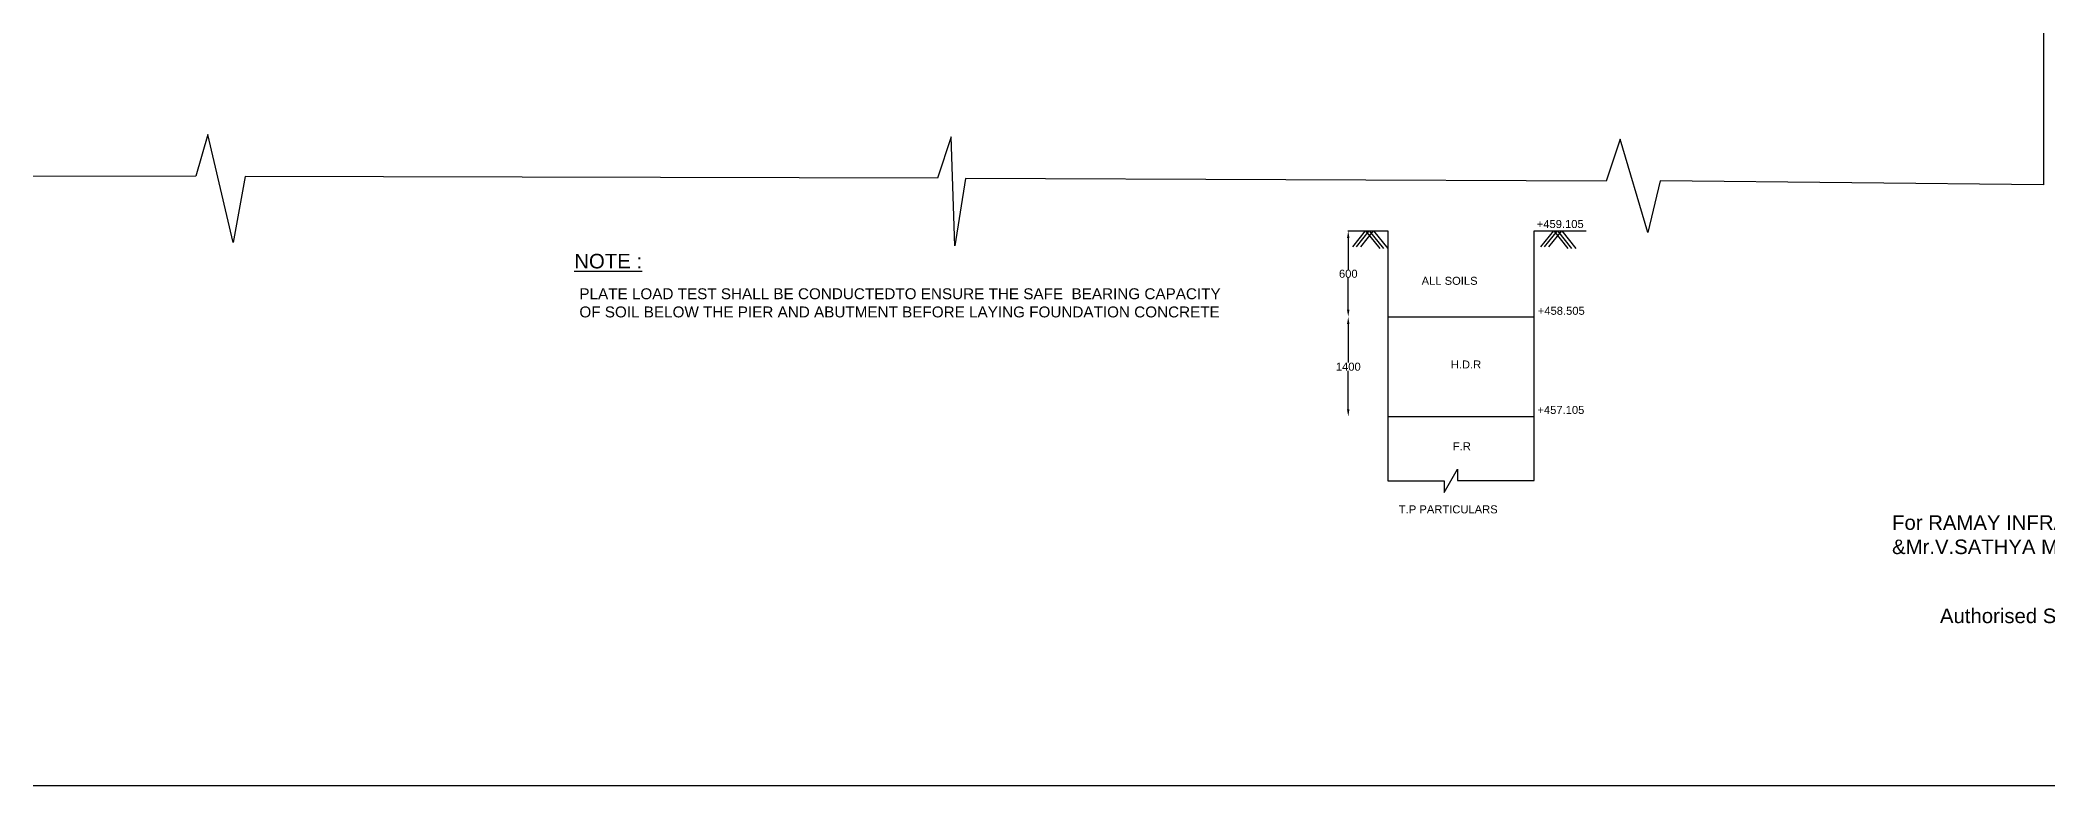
# Model space of a CAD drawing. Header units: inches. Extents: x 3910 to 36465, y 2 to 22749.
# Drawn here: x 15726 to 29522, y 2 to 5128 of the extents above; entities that cross this region are included whole.
import ezdxf

# ---------------------------------------------------------------- set-up
doc = ezdxf.new("R2010")
doc.units = ezdxf.units.IN
doc.header["$MEASUREMENT"] = 0
doc.layers.add('DIMENSIONS', color=7, linetype='Continuous')
doc.styles.get("Standard").update_dxf_attribs({"font": 'arial.ttf', "height": 55})
doc.dimstyles.get("Standard").update_dxf_attribs({"dimtxt": 55, "dimasz": 50, "dimexe": 0.18, "dimexo": 0.0625, "dimgap": 0.09, "dimtad": 0, "dimtih": 1, "dimtoh": 1, "dimdec": 4, "dimzin": 0, "dimdsep": 46, "dimtxsty": 'Standard', "dimcen": 0.09, "dimse1": 1, "dimse2": 1, "dimadec": 0, "dimazin": 0, "dimtfac": 1, "dimtdec": 4, "dimtofl": 0, "dimtmove": 0, "dimatfit": 3, "dimfxl": 1, "dimtolj": 1, "dimtzin": 0, "dimarcsym": 0})

# ---------------------------------------------------------------- blocks, each defined once
blk = doc.blocks.new('*D162')
at = {"layer": 'Defpoints', "color": 0, "transparency": 16777216}
for p in [(24987, 3817), (24715, 3226), (24987, 3226)]:
    blk.add_point(p, dxfattribs=at)
at = {"layer": 'DIMENSIONS', "color": 0, "lineweight": -2, "transparency": 16777216}
for p, q in [((24715, 3767), (24715, 3550)), ((24715, 3276), (24715, 3494))]:
    blk.add_line(p, q, dxfattribs=at)
at = {"layer": 'DIMENSIONS', "color": 0, "transparency": 16777216}
for points in [[(24706, 3767), (24723, 3767), (24715, 3817)], [(24706, 3276), (24723, 3276), (24715, 3226)]]:
    blk.add_solid(points, dxfattribs=at)
at = {"layer": 'DIMENSIONS', "color": 0, "transparency": 16777216, "insert": (24715, 3522), "char_height": 55, "attachment_point": 5}
blk.add_mtext('\\A1;600', dxfattribs=at)
blk = doc.blocks.new('*D163')
at = {"layer": 'Defpoints', "color": 0, "transparency": 16777216}
for p in [(24987, 3226), (24715, 2540), (24987, 2540)]:
    blk.add_point(p, dxfattribs=at)
at = {"layer": 'DIMENSIONS', "color": 0, "lineweight": -2, "transparency": 16777216}
for p, q in [((24715, 3176), (24715, 2912)), ((24715, 2590), (24715, 2855))]:
    blk.add_line(p, q, dxfattribs=at)
at = {"layer": 'DIMENSIONS', "color": 0, "transparency": 16777216}
for points in [[(24706, 3176), (24723, 3176), (24715, 3226)], [(24706, 2590), (24723, 2590), (24715, 2540)]]:
    blk.add_solid(points, dxfattribs=at)
at = {"layer": 'DIMENSIONS', "color": 0, "transparency": 16777216, "insert": (24715, 2883), "char_height": 55, "attachment_point": 5}
blk.add_mtext('\\A1;1400', dxfattribs=at)

msp = doc.modelspace()

# ---------------------------------------------------------------- linework, layer by layer
at = {"color": 0}
for points in [[(29493.07547, 16571.57452), (29493.07547, 4133.64921), (26857.74873, 4160.96472), (26774.35758, 3804.99464), (26582.55787, 4447.88378), (26487.25357, 4158.58367), (22085.28161, 4176.2838), (22011.38247, 3714.01365), (21986.97914, 4463.44912), (21891.37044, 4178.47282), (17134.33847, 4189.82344), (17052.2519, 3736.70962), (16877.24269, 4480.00238), (16795.54294, 4193.04374), (4197.27344, 4171.83137)], [(24712.11653, 3817.2723), (24987.42217, 3817.2723), (24987.42217, 2097.99713), (25374.9889, 2097.99713), (25374.9889, 2018.95501), (25466.62835, 2178.40184), (25466.62835, 2100.39973), (25991.48705, 2100.39973), (25991.48705, 3817.2723), (26349.20861, 3817.2723)], [(24745.3713, 3706.75756), (24833.83477, 3817.2723), (24931.58436, 3696.50047)], [(24770.78614, 3706.75756), (24859.24962, 3817.2723), (24956.99921, 3696.50047)], [(24800.11103, 3706.75756), (24888.57451, 3817.2723), (24986.3241, 3696.50047)], [(26038.41513, 3706.75756), (26126.87861, 3817.2723), (26224.6282, 3696.50047)], [(26063.82998, 3706.75756), (26152.29345, 3817.2723), (26250.04305, 3696.50047)], [(26093.15487, 3706.75756), (26181.61835, 3817.2723), (26279.36794, 3696.50047)], [(24987.42217, 3226.38188), (25991.48705, 3226.38188)], [(24987.42217, 2540.35567), (25991.48705, 2540.35567)]]:
    msp.add_lwpolyline(points, dxfattribs=at)
at = {"layer": 'DIMENSIONS', "color": 0}
msp.add_lwpolyline([(36464.88291, 1.6242), (4078.91233, 1.6242), (4078.91233, 22749.09892), (36464.88291, 22749.09892)], close=True, dxfattribs=at)

# ---------------------------------------------------------------- texts
at = {"color": 0}
for s, height, p in [('+459.105', 55, (26010.17805, 3836.66008)), ('%%UNOTE :', 100, (19396.16452, 3559.02414)), ('ALL SOILS ', 55, (25219.12782, 3446.2553)), ('+458.505', 55, (26017.41239, 3240.1466)), ('H.D.R ', 55, (25419.29108, 2870.99664)), ('+457.105', 55, (26014.64048, 2558.509)), ('F.R ', 55, (25433.72914, 2308.58353)), ('T.P PARTICULARS ', 55, (25062.8616, 1875.1047)), ('Authorised Signatory  ', 100, (28781.02257, 1120.34349))]:
    msp.add_text(s, height=height, dxfattribs=at).set_placement(p)
at = {"color": 0, "attachment_point": 1}
for s, insert, char_height, width in [('PLATE LOAD TEST SHALL BE CONDUCTEDTO ENSURE THE SAFE  BEARING CAPACITY  OF SOIL BELOW THE PIER AND ABUTMENT BEFORE LAYING FOUNDATION CONCRETE  ', (19431.2109, 3422.19594), 75, 4526.4901111), ('For RAMAY INFRASTRUCTURE LTD. &Mr.V.SATHYA MURTHY.(J.V) ', (28451.88693, 1861.72458), 100, 2487.7833402)]:
    msp.add_mtext(s, dxfattribs=dict(at, insert=insert, char_height=char_height, width=width))

# ---------------------------------------------------------------- dimensions: what is measured, and where the dimension line sits
at = {"layer": 'DIMENSIONS', "color": 0}
for base, p1, p2, text, picture, middle in [((24714.63415, 3226.38188), (24987.42217, 3817.2723), (24987.42217, 3226.38188), '600', '*D162', (24714.63415, 3521.82709)), ((24714.63415, 2540.35567), (24987.42217, 3226.38188), (24987.42217, 2540.35567), '1400', '*D163', (24714.63415, 2883.36878))]:
    dim = msp.add_linear_dim(base=base, p1=p1, p2=p2, angle=90, text=text, dimstyle='Standard', dxfattribs=at)
    dim.commit()
    dim.dimension.update_dxf_attribs({"geometry": picture, "text_midpoint": middle})

doc.saveas('drawing.dxf')
